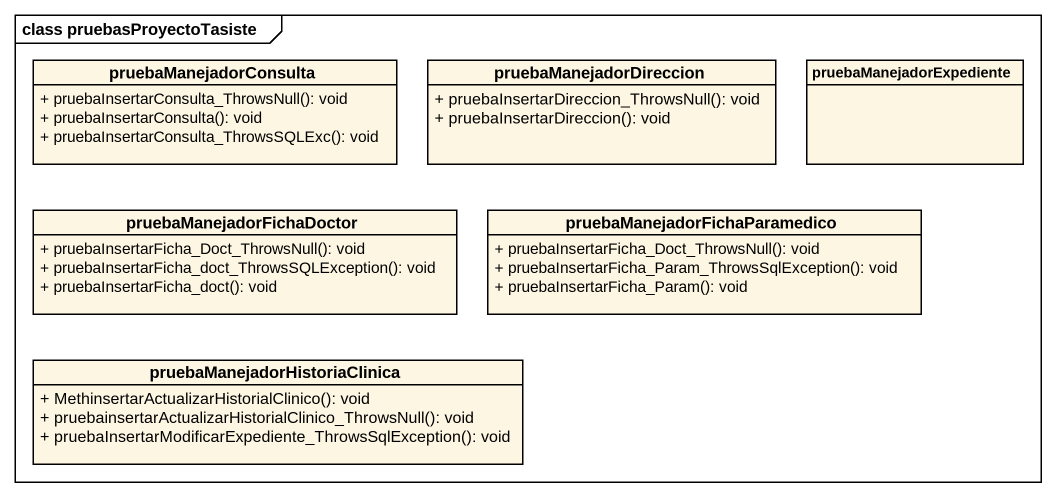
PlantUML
@startuml
mainframe class pruebasProyectoTasiste
hide circle
hide empty members
skinparam classAttributeIconSize 0
class pruebaManejadorConsulta {
  + pruebaInsertarConsulta_ThrowsNull(): void
  + pruebaInsertarConsulta(): void
  + pruebaInsertarConsulta_ThrowsSQLExc(): void
}
class pruebaManejadorDireccion {
  + pruebaInsertarDireccion_ThrowsNull(): void
  + pruebaInsertarDireccion(): void
}
class pruebaManejadorExpediente
class pruebaManejadorFichaDoctor {
  + pruebaInsertarFicha_Doct_ThrowsNull(): void
  + pruebaInsertarFicha_doct_ThrowsSQLException(): void
  + pruebaInsertarFicha_doct(): void
}
class "pruebaManejadorFichaParamedico" as pruebaManejadorFichaParamedi {
  + pruebaInsertarFicha_Doct_ThrowsNull(): void
  + pruebaInsertarFicha_Param_ThrowsSqlException(): void
  + pruebaInsertarFicha_Param(): void
}
class "pruebaManejadorHistoriaClinica" as pruebaManejadorHistoriaClini {
  + MethinsertarActualizarHistorialClinico(): void
  + pruebainsertarActualizarHistorialClinico_ThrowsNull(): void
  + pruebaInsertarModificarExpediente_ThrowsSqlException(): void
}
@enduml
